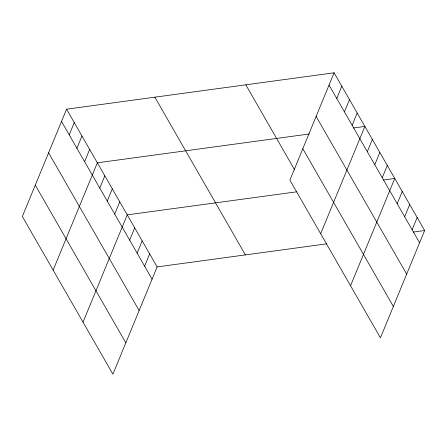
<?xml version="1.0" encoding="UTF-8"?>
<svg xmlns="http://www.w3.org/2000/svg" width="447" height="447" viewBox="0 0 447 447"><rect width="100%" height="100%" fill="white"/><g stroke="black" fill="none" stroke-linecap="round" stroke-linejoin="round"><path stroke-width="0.67" d="M66.569 109.191L22.35 216.482L112.901 374.195L157.12 266.909L66.569 109.191L334.099 72.805L424.65 230.518L380.431 337.809L289.879 180.091L334.099 72.805M69.218 134.854L74.269 122.595M76.912 148.259L81.963 136.005M84.612 161.663L89.663 149.41M53.137 270.105L97.357 162.814L309.374 133.977M99.776 188.081L104.827 175.827M107.246 201.094L112.298 188.835M114.717 214.107L119.768 201.848M83.019 322.153L127.239 214.862L296.836 191.791M129.658 240.128L134.709 227.869M137.128 253.142L142.18 240.883M144.599 266.149L149.65 253.896M336.747 98.463L341.799 86.21M344.441 111.873L349.493 99.614M352.141 125.277L357.192 113.018M320.667 233.714L364.886 126.428L353.516 127.971M367.305 151.695L372.357 139.436M374.776 164.708L379.827 152.449M382.246 177.716L387.298 165.463M350.549 285.762L394.768 178.47L383.397 180.018M397.187 203.743L402.239 191.484M404.658 216.75L409.709 204.497M412.128 229.764L417.18 217.51M157.12 266.909L326.718 243.838M413.279 232.066L424.65 230.518M329.048 85.059L419.599 242.777M316.124 116.421L406.675 274.134M302.803 148.734L393.354 306.446M245.816 84.813L294.601 169.782M154.858 97.183L245.403 254.896M61.518 121.45L152.069 279.163M48.594 152.807L139.146 310.525M35.274 185.119L125.825 342.838"/></g></svg>
